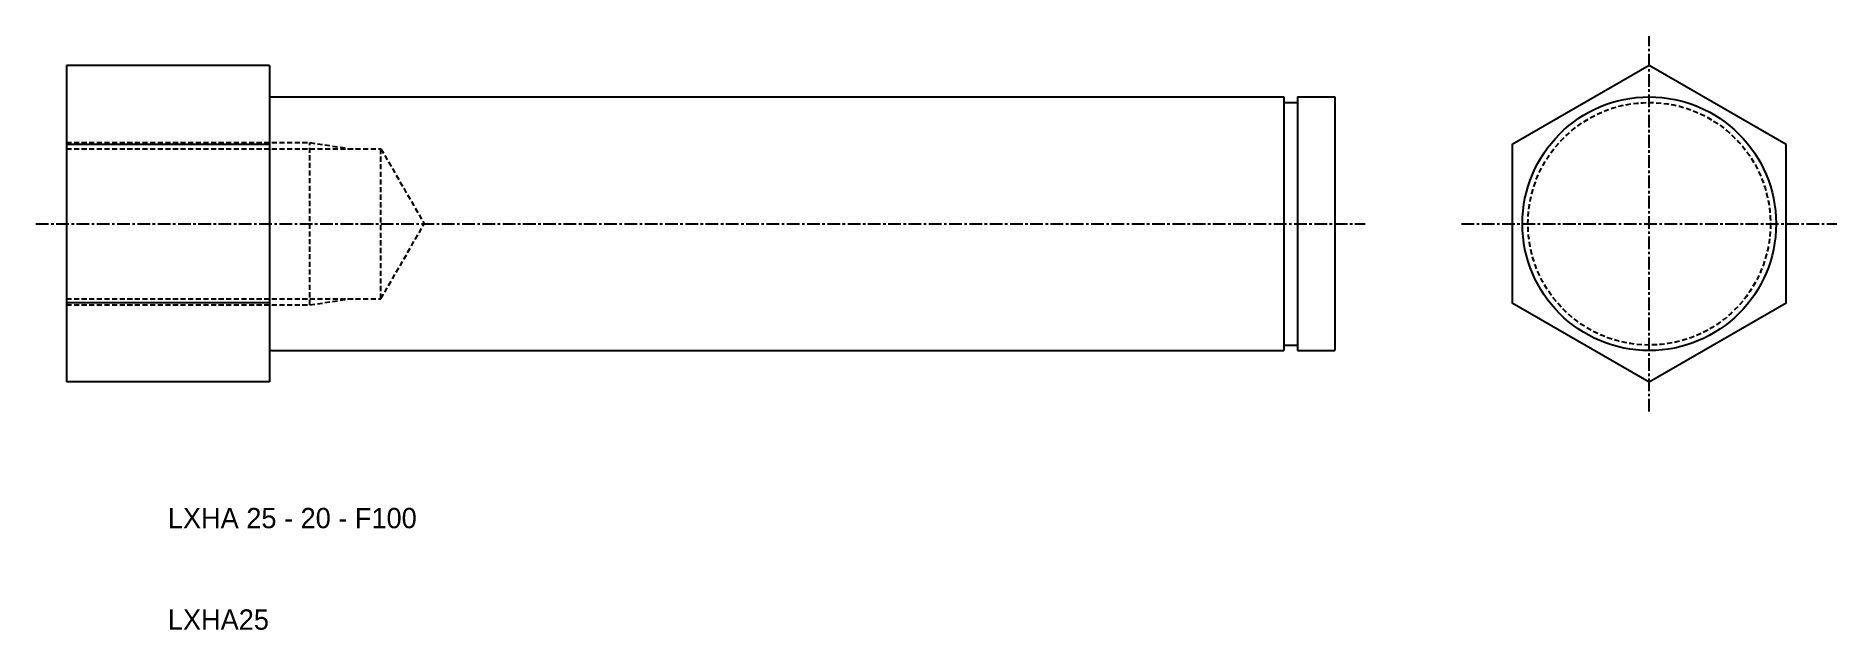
# Model space of a CAD drawing. Extents: x 73 to 251, y 1 to 59.
import ezdxf

# ---------------------------------------------------------------- set-up
doc = ezdxf.new("R2010")
doc.units = 0
doc.linetypes.add('CENTER', pattern=[2, 1.25, -0.25, 0.25, -0.25])
doc.linetypes.add('DASHED', pattern=[0.75, 0.5, -0.25])
doc.layers.get('0').update_dxf_attribs({"linetype": 'CONTINUOUS'})
doc.layers.add('CENTER', color=1, linetype='CENTER')

msp = doc.modelspace()

# ---------------------------------------------------------------- linework, layer by layer
at = {"color": 7, "linetype": 'CONTINUOUS'}
for p, q in [((76.39, 56.49), (76.39, 25.31)), ((96.39, 56.49), (76.39, 56.49)), ((96.39, 56.49), (96.39, 25.31)), ((96.39, 56.4), (96.39, 53.6)), ((96.59, 53.4), (196.39, 53.4)), ((196.39, 53.4), (196.39, 52.85)), ((197.74, 53.4), (201.39, 53.4)), ((197.74, 53.4), (197.74, 52.85)), ((201.39, 53.4), (201.39, 28.4)), ((196.39, 52.85), (196.39, 28.95)), ((196.39, 52.85), (197.74, 52.85)), ((197.74, 52.85), (197.74, 28.95)), ((96.39, 48.7), (76.39, 48.7)), ((96.39, 33.11), (76.39, 33.11)), ((96.59, 28.4), (196.39, 28.4)), ((196.39, 28.95), (196.39, 28.4)), ((196.39, 28.95), (197.74, 28.95)), ((197.74, 28.95), (197.74, 28.4)), ((197.74, 28.4), (201.39, 28.4)), ((96.39, 28.2), (96.39, 25.4)), ((96.39, 25.31), (76.39, 25.31))]:
    msp.add_line(p, q, dxfattribs=at)
at = {"color": 3, "linetype": 'DASHED'}
for p, q in [((76.39, 48.9), (100.39, 48.9)), ((76.39, 48.29), (107.39, 48.29)), ((100.39, 32.9), (100.39, 48.9)), ((100.39, 48.9), (104.39, 48.29)), ((107.39, 33.52), (107.39, 48.29)), ((107.39, 48.29), (111.66, 40.9)), ((107.39, 33.52), (111.66, 40.9)), ((76.39, 33.52), (107.39, 33.52)), ((76.39, 32.9), (100.39, 32.9)), ((100.39, 32.9), (104.39, 33.52))]:
    msp.add_line(p, q, dxfattribs=at)
at = {"color": 7, "linetype": 'CONTINUOUS'}
msp.add_lwpolyline([(245.89, 48.7), (232.39, 56.49), (218.89, 48.7), (218.89, 33.11), (232.39, 25.31), (245.89, 33.11)], close=True, dxfattribs=at)
msp.add_circle((232.39, 40.9), 12.5, dxfattribs=at)
at = {"color": 3, "linetype": 'DASHED'}
msp.add_circle((232.39, 40.9), 11.95, dxfattribs=at)
at = {"color": 7, "linetype": 'CONTINUOUS'}
for centre, start, end in [((96.59, 53.6), 180, 270), ((96.59, 28.2), 90, 180)]:
    msp.add_arc(centre, 0.2, start, end, dxfattribs=at)
at = {"layer": 'CENTER', "color": 1, "linetype": 'CENTER'}
for p, q in [((232.39, 22.4), (232.39, 59.4)), ((73.39, 40.9), (204.39, 40.9)), ((213.89, 40.9), (250.89, 40.9))]:
    msp.add_line(p, q, dxfattribs=at)

# ---------------------------------------------------------------- texts
at = {"color": 7, "linetype": 'CONTINUOUS'}
for s, p in [('LXHA 25 - 20 - F100', (86.39, 10.9)), ('LXHA25', (86.39, 0.9))]:
    msp.add_text(s, height=2, dxfattribs=at).set_placement(p)

doc.saveas('drawing.dxf')
